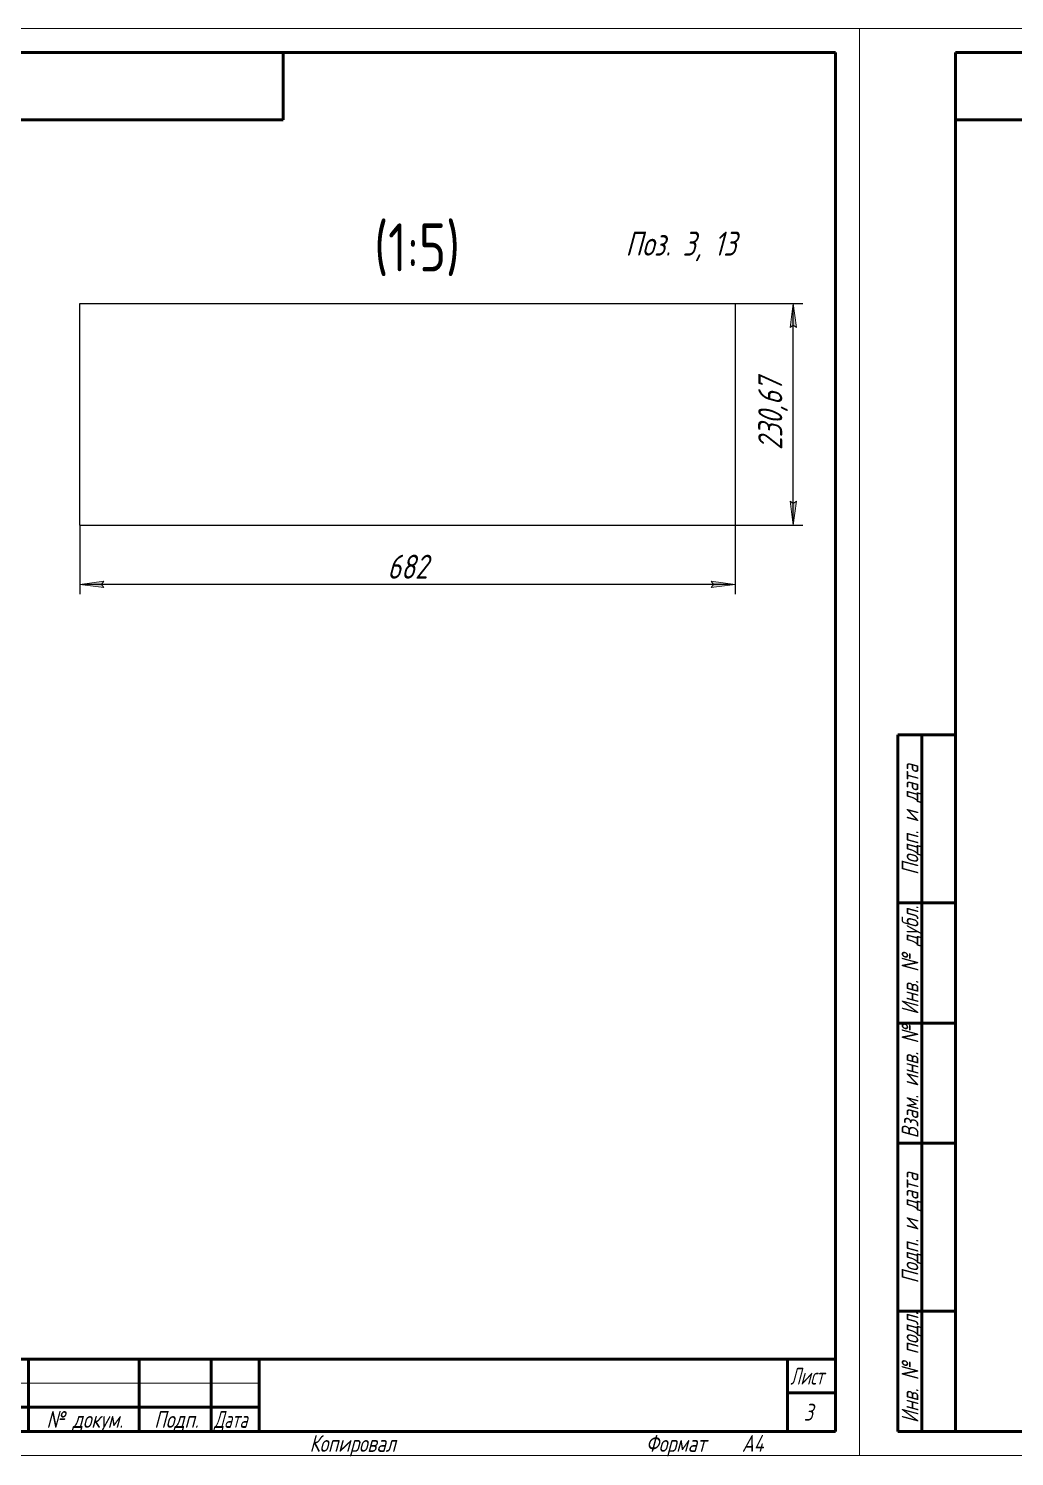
# Model space of a CAD drawing. Header units: millimetres. Extents: x 0 to 6300, y -537 to 1019.
# Drawn here: x 457 to 662.3, y -0.2 to 297 of the extents above; entities that cross this region are included whole.
import ezdxf

# ---------------------------------------------------------------- set-up
doc = ezdxf.new("R2010")
doc.units = ezdxf.units.MM
doc.linetypes.add('K5LT_BASIC', pattern=[0])
doc.linetypes.add('K5LT_THIN', pattern=[0])
doc.layers.add('Системный слой', color=7, linetype='Continuous')
doc.layers.add('Системный слой (1)', color=7, linetype='Continuous', true_color=0x909090)
doc.styles.add('KDIMTEXTSTYLE', font='GOST_AU.SHX', dxfattribs={"width": 0.96, "oblique": 15, "height": 5})
doc.styles.add('KTEXTSTYLE', font='GOST_AU.SHX', dxfattribs={"width": 0.96, "height": 5})
doc.dimstyles.new('KDIMSTYLE (0.20)', dxfattribs={"dimtxt": 5, "dimasz": 1, "dimexe": 2, "dimexo": 0, "dimgap": 1, "dimtad": 1, "dimlfac": 5, "dimtxsty": 'KDIMTEXTSTYLE', "dimsah": 1, "dimcen": 0, "dimdle": 1, "dimadec": 0, "dimazin": 0, "dimtfac": 0.667, "dimtmove": 0, "dimatfit": 3, "dimfxl": 1, "dimtvp": 1, "dimtolj": 1, "dimtzin": 0, "dimarcsym": 0})

# ---------------------------------------------------------------- blocks, each defined once
blk = doc.blocks.new('KDIMARROW_01')
at = {"layer": 'Системный слой'}
blk.add_hatch(color=0, dxfattribs=at).paths.add_polyline_path([(0, 0), (-5, 0.66), (-4.5, 0), (-5, -0.66)])
at = {"layer": 'Системный слой', "color": 0, "linetype": 'K5LT_THIN', "lineweight": 18}
for p, q in [((-4.5, 0), (-5, 0.66)), ((-5, 0.66), (0, 0)), ((0, 0), (-5, -0.66)), ((-5, -0.66), (-4.5, 0))]:
    blk.add_line(p, q, dxfattribs=at)
at = {"layer": 'Системный слой (1)', "color": 0, "linetype": 'K5LT_THIN', "lineweight": 18}
blk.add_line((0, 0), (-1, 0), dxfattribs=at)
blk = doc.blocks.new('D21')
at = {"color": 0, "lineweight": -2}
for p, q in [((467.69, 193.64), (467.69, 179.29)), ((604.09, 193.64), (604.09, 179.29)), ((603.09, 181.29), (468.69, 181.29))]:
    blk.add_line(p, q, dxfattribs=at)
at = {"layer": 'Defpoints', "color": 0}
for p in [(467.69, 193.64), (604.09, 193.64), (467.69, 181.29)]:
    blk.add_point(p, dxfattribs=at)
at = {"color": 0, "lineweight": -2, "rotation": 180}
blk.add_blockref('KDIMARROW_01', (467.69, 181.29), dxfattribs=at)
at = {"color": 0, "lineweight": -2}
blk.add_blockref('KDIMARROW_01', (604.09, 181.29), dxfattribs=at)
at = {"color": 7, "insert": (535.89, 184.98), "char_height": 5, "attachment_point": 5, "style": 'KDIMTEXTSTYLE'}
blk.add_mtext('\\A1;\\H5.0;\\W0.965;\\Q15;682', dxfattribs=at)
blk = doc.blocks.new('D22')
at = {"color": 0, "lineweight": -2}
for p, q in [((604.09, 239.78), (618.2, 239.78)), ((616.2, 194.64), (616.2, 238.78)), ((604.09, 193.64), (618.2, 193.64))]:
    blk.add_line(p, q, dxfattribs=at)
at = {"layer": 'Defpoints', "color": 0}
for p in [(604.09, 239.78), (616.2, 239.78), (604.09, 193.64)]:
    blk.add_point(p, dxfattribs=at)
at = {"color": 0, "lineweight": -2}
for p, rotation in [((616.2, 239.78), 90), ((616.2, 193.64), 270)]:
    blk.add_blockref('KDIMARROW_01', p, dxfattribs=dict(at, rotation=rotation))
at = {"color": 7, "insert": (612, 216.71), "char_height": 5, "attachment_point": 5, "rotation": 90, "style": 'KDIMTEXTSTYLE'}
blk.add_mtext('\\A1;\\H5.0;\\W0.965;\\Q15;230,67', dxfattribs=at)
blk = doc.blocks.new('U6')
at = {"color": 7, "linetype": 'K5LT_THIN', "lineweight": 18}
for p, q in [((420, 0), (420, 297)), ((420, 297), (630, 297)), ((630, 297), (630, 0)), ((440, 15), (505, 15)), ((630, 0), (420, 0))]:
    blk.add_line(p, q, dxfattribs=at)
at = {"color": 5, "linetype": 'K5LT_BASIC', "lineweight": 60, "true_color": 0x0000ff}
for p, q in [((440, 5), (440, 292)), ((440, 292), (625, 292)), ((510, 292), (510, 278)), ((625, 292), (625, 5)), ((510, 278), (440, 278)), ((428, 5), (428, 150)), ((440, 150), (428, 150)), ((433, 5), (433, 150)), ((440, 115), (428, 115)), ((440, 90), (428, 90)), ((440, 65), (428, 65)), ((440, 30), (428, 30)), ((440, 20), (625, 20)), ((440, 5), (440, 20)), ((447, 5), (447, 20)), ((457, 5), (457, 20)), ((480, 5), (480, 20)), ((495, 5), (495, 20)), ((505, 5), (505, 20)), ((615, 5), (615, 20)), ((615, 13), (625, 13)), ((440, 10), (447, 10)), ((447, 10), (457, 10)), ((457, 10), (480, 10)), ((480, 10), (495, 10)), ((495, 10), (505, 10)), ((440, 5), (428, 5)), ((625, 5), (440, 5))]:
    blk.add_line(p, q, dxfattribs=at)
at = {"color": 7, "char_height": 2.5, "attachment_point": 1, "rotation": 90, "style": 'KTEXTSTYLE'}
for s, insert in [('\\H3.5;\\W0.965;\\Q15;\\Q15;Подп. и дата', (428.77, 120.8)), ('\\H3.5;\\W0.965;\\Q15;\\Q15;Инв. № дубл.', (428.77, 91.71)), ('\\H3.5;\\W0.965;\\Q15;\\Q15;Взам. инв. №', (428.77, 65.98)), ('\\H3.5;\\W0.965;\\Q15;\\Q15;Подп. и дата', (428.77, 35.8)), ('\\H3.5;\\W0.965;\\Q15;\\Q15;Инв. № подл.', (428.77, 6.71))]:
    blk.add_mtext(s, dxfattribs=dict(at, insert=insert))
at = {"color": 7, "char_height": 2.5, "attachment_point": 1, "style": 'KTEXTSTYLE'}
for s, insert in [('\\H3.5;\\W0.965;\\Q15;\\Q15;\\W0.816;Лист', (615.6, 18.23)), ('\\H3.5;\\W0.965;\\Q15;\\Q15;\\W0.797;Изм.', (440.61, 9.23)), ('\\H3.5;\\W0.965;\\Q15;\\Q15;\\W0.816;Лист', (447.6, 9.23)), ('\\H3.5;\\W0.965;\\Q15;\\Q15;№ докум.', (460.72, 9.23)), ('\\H3.5;\\W0.965;\\Q15;\\Q15;Подп.', (483.15, 9.23)), ('\\H3.5;\\W0.965;\\Q15;\\Q15;\\W0.816;Дата', (495.6, 9.23)), ('\\H3.5;\\W0.965;\\Q15;\\Q15;3', (618.39, 10.73)), ('\\H3.5;\\W0.965;\\Q15;\\Q15;Копировал', (515.5, 4.23)), ('\\H3.5;\\W0.965;\\Q15;\\Q15;Формат', (585.5, 4.23)), ('\\H3.5;\\W0.965;\\Q15;\\Q15;A4', (605.5, 4.23))]:
    blk.add_mtext(s, dxfattribs=dict(at, insert=insert))
blk = doc.blocks.new('U7')
at = {"color": 7, "linetype": 'K5LT_THIN', "lineweight": 18}
for p, q in [((630, 0), (630, 297)), ((630, 297), (1050, 297)), ((1050, 297), (1050, 0)), ((860, 15), (925, 15)), ((1050, 0), (630, 0))]:
    blk.add_line(p, q, dxfattribs=at)
at = {"color": 5, "linetype": 'K5LT_BASIC', "lineweight": 60, "true_color": 0x0000ff}
for p, q in [((650, 5), (650, 292)), ((650, 292), (1045, 292)), ((720, 292), (720, 278)), ((1045, 292), (1045, 5)), ((720, 278), (650, 278)), ((638, 5), (638, 150)), ((650, 150), (638, 150)), ((643, 5), (643, 150)), ((650, 115), (638, 115)), ((650, 90), (638, 90)), ((650, 65), (638, 65)), ((650, 30), (638, 30)), ((860, 20), (1045, 20)), ((860, 5), (860, 20)), ((867, 5), (867, 20)), ((877, 5), (877, 20)), ((900, 5), (900, 20)), ((915, 5), (915, 20)), ((925, 5), (925, 20)), ((1035, 5), (1035, 20)), ((1035, 13), (1045, 13)), ((860, 10), (867, 10)), ((867, 10), (877, 10)), ((877, 10), (900, 10)), ((900, 10), (915, 10)), ((915, 10), (925, 10)), ((650, 5), (638, 5)), ((1045, 5), (650, 5))]:
    blk.add_line(p, q, dxfattribs=at)
at = {"color": 7, "char_height": 2.5, "attachment_point": 1, "rotation": 90, "style": 'KTEXTSTYLE'}
for s, insert in [('\\H3.5;\\W0.965;\\Q15;\\Q15;Подп. и дата', (638.77, 120.8)), ('\\H3.5;\\W0.965;\\Q15;\\Q15;Инв. № дубл.', (638.77, 91.71)), ('\\H3.5;\\W0.965;\\Q15;\\Q15;Взам. инв. №', (638.77, 65.98)), ('\\H3.5;\\W0.965;\\Q15;\\Q15;Подп. и дата', (638.77, 35.8)), ('\\H3.5;\\W0.965;\\Q15;\\Q15;Инв. № подл.', (638.77, 6.71))]:
    blk.add_mtext(s, dxfattribs=dict(at, insert=insert))
at = {"color": 7, "char_height": 2.5, "attachment_point": 1, "style": 'KTEXTSTYLE'}
for s, insert in [('\\H3.5;\\W0.965;\\Q15;\\Q15;\\W0.816;Лист', (1035.6, 18.23)), ('\\H3.5;\\W0.965;\\Q15;\\Q15;\\W0.797;Изм.', (860.61, 9.23)), ('\\H3.5;\\W0.965;\\Q15;\\Q15;\\W0.816;Лист', (867.6, 9.23)), ('\\H3.5;\\W0.965;\\Q15;\\Q15;№ докум.', (880.72, 9.23)), ('\\H3.5;\\W0.965;\\Q15;\\Q15;Подп.', (903.15, 9.23)), ('\\H3.5;\\W0.965;\\Q15;\\Q15;\\W0.816;Дата', (915.6, 9.23)), ('\\H3.5;\\W0.965;\\Q15;\\Q15;4', (1038.25, 10.73)), ('\\H3.5;\\W0.965;\\Q15;\\Q15;Копировал', (935.5, 4.23)), ('\\H3.5;\\W0.965;\\Q15;\\Q15;Формат', (1005.5, 4.23)), ('\\H3.5;\\W0.965;\\Q15;\\Q15;A3', (1025.5, 4.23))]:
    blk.add_mtext(s, dxfattribs=dict(at, insert=insert))

msp = doc.modelspace()

# ---------------------------------------------------------------- linework, layer by layer
at = {"color": 3}
for p, q in [((467.6884, 193.6446), (467.6884, 239.7781)), ((467.6884, 239.7781), (604.0884, 239.7781)), ((604.0884, 239.7781), (604.0884, 193.6446)), ((467.6884, 193.6446), (604.0884, 193.6446))]:
    msp.add_line(p, q, dxfattribs=at)

# ---------------------------------------------------------------- block references
for name in ['U6', 'U7']:
    msp.add_blockref(name, (0, 0))

# ---------------------------------------------------------------- texts
at = {"color": 7, "char_height": 2.5, "attachment_point": 1, "style": 'KTEXTSTYLE'}
for s, insert in [('\\H3.5;\\W0.965;\\Q15;\\Q0;\\H10.00;{\\c16711680;(1:5)}', (528.9513, 256.4525)), ('\\H3.5;\\W0.965;\\Q15;\\Q15;\\H5.00;Поз. 3, 13', (581.2877, 254.7192))]:
    msp.add_mtext(s, dxfattribs=dict(at, insert=insert))

# ---------------------------------------------------------------- dimensions: what is measured, and where the dimension line sits
at = {"color": 7}
dim = msp.add_linear_dim(base=(616.1966, 239.7781), p1=(604.0884, 193.6446), p2=(604.0884, 239.7781), angle=90, dimstyle='KDIMSTYLE (0.20)', override={"dimexo": 0, "dimpost": '\\H5.0;\\W0.965;\\Q15;<>', "dimblk1": 'KDIMARROW_01', "dimblk2": 'KDIMARROW_01', "dimse1": 0, "dimse2": 0, "dimclrt": 7, "dimtolj": 1}, dxfattribs=at)
dim.commit()
dim.dimension.update_dxf_attribs({"geometry": 'D22', "text_midpoint": (616.1966, 216.7113), "dimtype": 160})
dim = msp.add_linear_dim(base=(467.6884, 181.2868), p1=(604.0884, 193.6446), p2=(467.6884, 193.6446), dimstyle='KDIMSTYLE (0.20)', override={"dimexo": 0, "dimpost": '\\H5.0;\\W0.965;\\Q15;<>', "dimblk1": 'KDIMARROW_01', "dimblk2": 'KDIMARROW_01', "dimse1": 0, "dimse2": 0, "dimclrt": 7, "dimtolj": 1}, dxfattribs=at)
dim.commit()
dim.dimension.update_dxf_attribs({"geometry": 'D21', "text_midpoint": (535.8884, 181.2868), "dimtype": 160})

doc.saveas('drawing.dxf')
